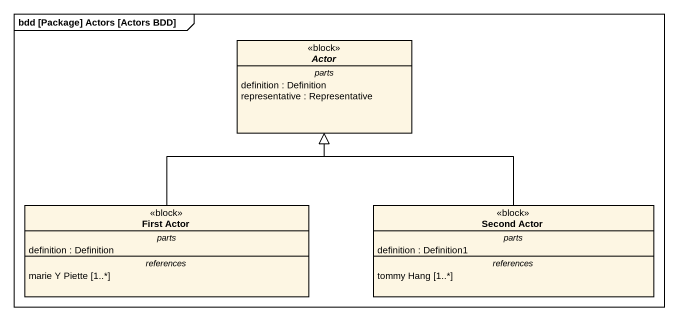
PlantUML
@startuml
mainframe bdd [Package] Actors [Actors BDD]
hide circle
hide empty members
abstract class "Actor" as Actor_ <<block>> {
  -- parts --
  definition : Definition
  representative : Representative
}
class "First Actor" as First_Actor <<block>> {
  -- parts --
  definition : Definition
  -- references --
  marie Y Piette [1..*]
}
class "Second Actor" as Second_Actor <<block>> {
  -- parts --
  definition : Definition1
  -- references --
  tommy Hang [1..*]
}
First_Actor -up-|> Actor_
Second_Actor -up-|> Actor_
@enduml
